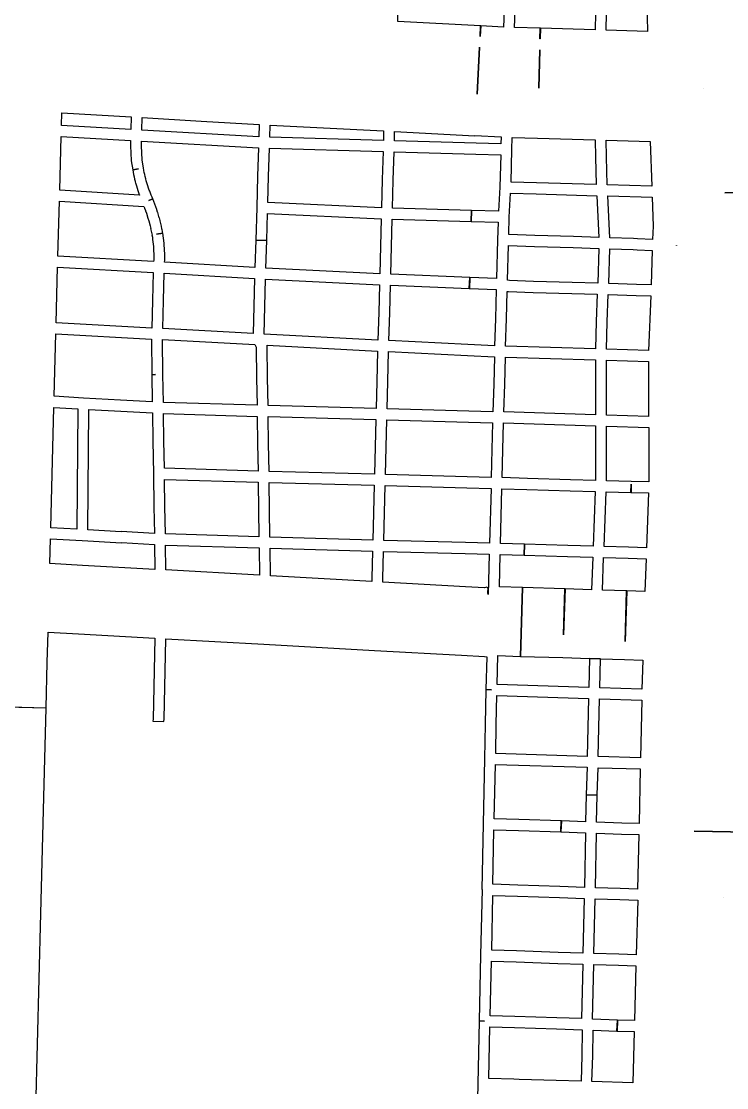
# Model space of a CAD drawing. Extents: x 0 to 1129, y 203 to 1017.
# Drawn here: x 450.1 to 522.6, y 424.4 to 533.9 of the extents above; entities that cross this region are included whole.
import ezdxf

# ---------------------------------------------------------------- set-up
doc = ezdxf.new("R2010")
doc.units = 0
doc.layers.get('0').update_dxf_attribs({"linetype": 'CONTINUOUS'})

msp = doc.modelspace()

# ---------------------------------------------------------------- linework, layer by layer
at = {"color": 1}
for points in [[(488.942956, 538.40231), (497.303778, 537.964888), (499.8226, 537.851999), (499.737933, 535.029777), (499.688556, 533.287043), (497.339044, 533.42111), (497.2826, 532.327488), (497.268602, 532.327488), (497.325046, 533.42111), (488.816023, 533.858532), (488.865424, 535.601266), (488.942956, 538.40231)], [(500.951489, 537.802554), (509.234734, 537.54151), (509.135933, 534.733376), (509.700378, 534.712153), (509.135933, 534.726151), (509.093622, 533.004595), (503.484444, 533.173929), (503.449178, 532.09444), (503.420956, 532.09444), (503.449178, 533.173929), (500.810378, 533.251551), (500.866822, 534.994262), (500.951489, 537.802554)], [(510.363622, 537.513287), (514.35, 537.393332), (514.455845, 532.842487), (510.222511, 532.96951), (510.264822, 534.698109), (510.363622, 537.513287)], [(497.212067, 531.21271), (497.219066, 531.21271), (496.958022, 526.407865), (497.212067, 531.21271)], [(503.392734, 530.965777), (503.413957, 530.965777), (503.294001, 527.028754), (503.392734, 530.965777)], [(520.234333, 527.021778), (520.241332, 527.021778), (520.241332, 527.014779), (520.234333, 527.014779), (520.234333, 527.021778)], [(454.293111, 524.481936), (461.440378, 524.058602), (461.405111, 522.767425), (454.257845, 523.197825), (454.293111, 524.481936)], [(462.569266, 523.995227), (468.622956, 523.635382), (468.622956, 523.642381), (474.570778, 523.282559), (474.528444, 522.012559), (462.534, 522.704004), (462.569266, 523.995227)], [(475.6926, 523.22634), (487.362511, 522.633674), (487.334289, 521.645896), (475.657333, 521.970452), (475.6926, 523.22634)], [(488.4914, 522.577229), (496.739333, 522.139785), (496.739333, 522.153783), (499.427489, 522.005605), (499.41349, 521.30005), (496.852313, 521.377672), (488.463268, 521.617561), (488.4914, 522.577229)], [(454.229622, 522.062162), (461.376889, 521.638829), (461.376889, 521.52594), (461.376889, 521.511942), (461.355666, 521.166209), (461.355666, 521.130919), (461.355666, 521.102697), (461.433288, 519.606919), (461.433288, 519.578697), (461.447286, 519.550475), (461.588398, 518.633275), (462.188131, 518.724986), (461.595464, 518.626209), (461.630731, 518.38632), (461.630731, 518.379321), (461.673064, 518.160587), (461.673064, 518.146589), (461.680063, 518.13959), (461.722374, 517.920879), (461.722374, 517.91388), (461.778818, 517.681058), (461.778818, 517.674058), (461.84233, 517.455325), (461.84233, 517.441327), (461.891707, 517.215549), (461.898706, 517.215549), (461.898706, 517.20855), (461.962218, 516.982772), (461.962218, 516.975773), (462.032751, 516.757039), (462.032751, 516.75004), (462.103329, 516.524263), (462.103329, 516.517263), (462.110328, 516.517263), (462.180884, 516.29853), (462.180884, 516.291531), (462.26555, 516.065753), (462.272549, 516.058754), (462.279548, 516.037531), (454.095104, 516.531397), (454.229622, 522.062162)], [(462.505778, 521.589564), (474.500222, 520.891076), (474.415556, 517.984187), (474.323845, 514.780942), (474.232111, 511.429564), (475.361, 511.401342), (475.4386, 514.16712), (487.1226, 513.616787), (487.037933, 510.794564), (486.9674, 507.972342), (475.269266, 508.550898), (475.361, 511.394275), (474.232111, 511.429564), (474.147444, 508.614409), (464.862333, 509.157676), (464.876332, 509.348187), (464.876332, 509.355186), (464.876332, 509.362185), (464.876332, 509.552696), (464.876332, 509.559695), (464.876332, 509.806651), (464.876332, 509.81365), (464.876332, 509.820649), (464.876332, 510.067583), (464.876332, 510.081807), (464.862333, 510.32874), (464.862333, 510.335739), (464.848335, 510.582672), (464.848335, 510.589671), (464.834337, 510.836604), (464.834337, 510.843603), (464.834337, 510.857602), (464.813114, 511.104557), (464.813114, 511.111556), (464.784892, 511.358512), (464.784892, 511.365511), (464.749602, 511.612467), (464.749602, 511.619466), (464.714313, 511.866422), (464.714313, 511.88042), (464.679047, 512.127353), (464.015825, 512.021531), (464.679047, 512.141487), (464.657824, 512.275531), (464.601379, 512.557753), (464.59438, 512.557753), (464.59438, 512.564753), (464.537936, 512.846975), (464.530937, 512.853974), (464.467425, 513.129152), (464.467425, 513.136151), (464.39687, 513.411329), (464.39687, 513.418328), (464.326314, 513.70055), (464.319315, 513.714548), (464.241715, 513.98266), (464.241715, 513.996658), (464.164116, 514.264769), (464.149892, 514.278767), (464.072292, 514.539834), (464.065293, 514.546833), (464.065293, 514.553832), (463.973582, 514.821966), (463.973582, 514.828965), (463.966583, 514.828965), (463.867782, 515.097076), (463.867782, 515.104075), (463.76196, 515.379231), (463.76196, 515.38623), (463.656138, 515.64023), (463.232805, 515.477941), (463.649071, 515.661385), (463.578516, 515.837785), (463.571517, 515.844784), (463.48685, 516.04234), (463.479851, 516.049339), (463.409295, 516.23985), (463.402296, 516.23985), (463.402296, 516.253849), (463.331718, 516.451404), (463.324719, 516.451404), (463.324719, 516.465402), (463.254163, 516.655914), (463.254163, 516.662913), (463.183608, 516.867513), (463.183608, 516.874512), (463.113052, 517.079134), (463.113052, 517.086133), (463.049541, 517.290733), (463.049541, 517.297732), (462.986052, 517.502354), (462.986052, 517.509354), (462.936652, 517.713953), (462.936652, 517.720953), (462.880208, 517.932619), (462.880208, 517.946617), (462.83083, 518.144173), (462.83083, 518.158171), (462.781452, 518.355727), (462.781452, 518.37695), (462.739097, 518.58155), (462.739097, 518.588549), (462.70383, 518.807282), (462.562719, 519.660993), (462.562719, 519.667992), (462.485097, 521.100259), (462.485097, 521.135548), (462.485097, 521.16377), (462.50632, 521.460103), (462.50632, 521.467103), (462.50632, 521.481327), (462.505778, 521.589564)], [(500.556378, 521.963407), (503.159889, 521.892829), (509.093622, 521.709407), (509.135933, 519.938452), (509.206511, 517.116229), (503.047, 517.299674), (500.450556, 517.377274), (500.528155, 520.714563), (500.556378, 521.963407)], [(510.222511, 521.674118), (514.752155, 521.533007), (514.9074, 516.946896), (510.3354, 517.080963), (510.264822, 519.966674), (510.222511, 521.674118)], [(526.062222, 521.208), (526.965333, 521.179778), (526.739556, 513.199933), (526.330333, 513.214157), (526.224511, 516.403268), (522.421556, 516.276246), (526.224511, 516.410313), (526.062222, 521.208)], [(475.629111, 520.841066), (487.306067, 520.51651), (487.2214, 517.630777), (487.150822, 514.745066), (475.466822, 515.295399), (475.544444, 517.941221), (475.629111, 520.841066)], [(488.434956, 520.488175), (496.816956, 520.248286), (499.385178, 520.170664), (499.307556, 516.840442), (499.166444, 514.378064), (496.393622, 514.469775), (496.358333, 513.340886), (499.117044, 513.25622), (499.067667, 511.457064), (499.067667, 511.450065), (498.961845, 507.470732), (496.210155, 507.583621), (496.167845, 506.454732), (498.933622, 506.341843), (498.848956, 503.357354), (498.764289, 500.556287), (496.026734, 500.697398), (487.905778, 501.099576), (487.990444, 503.950021), (488.068067, 506.793398), (496.153711, 506.454732), (496.210155, 507.583621), (488.096289, 507.922287), (488.166822, 510.765687), (488.251489, 513.573799), (496.358333, 513.340954), (496.386556, 514.469843), (488.279711, 514.702687), (488.350289, 517.588421), (488.434956, 520.488175)], [(500.401178, 516.248069), (503.018778, 516.170469), (509.248822, 515.97998), (509.453444, 511.683135), (506.878155, 511.774869), (502.898822, 511.901846), (500.210667, 511.986513), (500.260067, 513.778647), (500.401178, 516.248069)], [(510.377711, 515.951758), (514.949711, 515.817691), (515.048511, 512.854358), (514.992067, 511.499691), (513.432778, 511.549091), (513.016511, 511.570314), (510.582333, 511.647914), (510.377711, 515.951758)], [(454.067333, 515.401402), (462.7386, 514.886358), (462.809178, 514.717024), (462.809178, 514.710025), (462.907933, 514.456025), (462.907933, 514.441801), (462.9926, 514.194868), (462.9926, 514.187869), (463.084333, 513.933869), (463.084333, 513.92687), (463.154889, 513.679914), (463.232511, 513.411826), (463.232511, 513.404826), (463.303044, 513.150826), (463.303044, 513.136828), (463.373622, 512.875784), (463.366623, 512.875784), (463.437179, 512.60765), (463.43018, 512.60765), (463.493668, 512.346606), (463.493668, 512.339607), (463.543069, 512.064429), (463.571291, 511.944496), (463.557067, 511.944496), (463.606467, 511.718718), (463.606467, 511.704494), (463.634689, 511.478716), (463.634689, 511.471717), (463.669956, 511.245939), (463.669956, 511.231941), (463.68418, 511.006163), (463.68418, 510.999164), (463.712402, 510.766342), (463.712402, 510.759343), (463.7264, 510.526498), (463.7264, 510.519499), (463.733399, 510.293722), (463.733399, 510.279723), (463.747398, 510.053946), (463.747398, 510.046946), (463.747398, 509.807058), (463.747398, 509.800058), (463.747398, 509.574281), (463.747398, 509.560057), (463.747398, 509.411901), (463.747398, 509.390678), (463.733399, 509.214301), (453.912066, 509.778745), (454.067333, 515.401402)], [(500.182444, 510.857489), (502.856511, 510.772822), (506.835845, 510.645845), (509.460511, 510.554111), (509.347622, 506.991044), (506.722956, 507.061622), (502.743622, 507.174511), (500.288289, 507.259178), (500.090734, 507.315622), (500.182444, 510.857489)], [(510.5894, 510.518822), (512.988289, 510.441222), (513.390444, 510.419999), (514.949711, 510.370599), (514.836822, 506.835777), (513.341044, 506.878088), (510.476511, 506.962754), (510.5894, 510.518822)], [(517.4474, 510.892778), (517.454399, 510.892778), (517.454399, 510.850444), (517.4474, 510.850444), (517.4474, 510.892778)], [(453.876822, 508.649089), (463.684067, 508.084644), (463.606444, 505.2342), (463.542956, 502.376711), (453.728667, 502.912933), (453.876822, 508.649089)], [(464.812956, 508.0282), (474.112155, 507.484933), (474.027489, 504.627422), (473.956956, 501.833422), (464.671845, 502.334355), (464.735333, 505.205977), (464.812956, 508.0282)], [(475.241044, 507.421444), (486.939178, 506.842889), (486.861556, 503.9854), (486.776889, 501.156111), (475.085845, 501.777), (475.156378, 504.599222), (475.241044, 507.421444)], [(500.055444, 506.151512), (500.076668, 506.144513), (500.133112, 506.130515), (500.20369, 506.130515), (502.708401, 506.045848), (506.687734, 505.932959), (509.305334, 505.862381), (509.206579, 503.054293), (509.121912, 500.246159), (499.893246, 500.521337), (499.977912, 503.329448), (500.055444, 506.151512)], [(510.434155, 505.834069), (513.312822, 505.749402), (514.801556, 505.707091), (514.582822, 500.083802), (510.250734, 500.217846), (510.3354, 503.02598), (510.434155, 505.834069)], [(453.700444, 501.784202), (463.528822, 501.262069), (463.550045, 497.614358), (463.923978, 497.614358), (463.550045, 497.607359), (463.599445, 494.813359), (460.325668, 494.99678), (460.325668, 494.982782), (456.536823, 495.20856), (453.531156, 495.391982), (453.700444, 501.784202)], [(464.657711, 501.205624), (474.133333, 500.697624), (474.260333, 500.429536), (474.309711, 497.254513), (474.359111, 494.46758), (464.735333, 494.763913), (464.678889, 497.621402), (464.657711, 501.205624)], [(475.389222, 500.627091), (486.748667, 500.027358), (486.678111, 496.915846), (486.600511, 494.128913), (475.488, 494.432291), (475.4386, 497.268647), (475.389222, 500.56358), (475.389222, 500.627091)], [(487.877556, 499.970913), (495.963222, 499.568735), (498.736067, 499.434691), (498.665489, 496.619536), (498.587889, 493.811402), (496.1114, 493.874913), (487.7294, 494.100691), (487.807, 496.894691), (487.877556, 499.970913)], [(499.864956, 499.392425), (509.107711, 499.117247), (509.107711, 496.295025), (509.107711, 493.493981), (499.716778, 493.783247), (499.794378, 496.591381), (499.864956, 499.392425)], [(510.2366, 499.081936), (514.5546, 498.954936), (514.582822, 493.331647), (510.2366, 493.465714), (510.2366, 496.29498), (510.2366, 499.081936)], [(453.495845, 494.256026), (455.937044, 494.114915), (455.866511, 481.739471), (453.171266, 481.901737), (453.495845, 494.256026)], [(457.065933, 494.044359), (460.353845, 493.860915), (460.353845, 493.867914), (463.620556, 493.677425), (463.669933, 490.819914), (463.719333, 487.440314), (463.768734, 484.060714), (463.818111, 481.309025), (460.396155, 481.506581), (460.396155, 481.492583), (456.9954, 481.676004), (457.065933, 494.044359)], [(464.749444, 493.628093), (474.373222, 493.331737), (474.415556, 490.502471), (474.464956, 487.708471), (464.841178, 487.997737), (464.798822, 490.834093), (464.749444, 493.628093)], [(475.502111, 493.303515), (486.572289, 493.000137), (486.501711, 490.192026), (486.424111, 487.383915), (475.593845, 487.680248), (475.544444, 490.516582), (475.502111, 493.303515)], [(487.701178, 492.971915), (496.083178, 492.746137), (498.559667, 492.682626), (498.482067, 489.916848), (498.418556, 487.066404), (495.949111, 487.129915), (487.553, 487.355693), (487.6306, 490.163804), (487.701178, 492.971915)], [(499.688556, 492.654404), (509.107711, 492.365137), (509.11471, 489.578182), (509.11471, 486.741871), (506.567643, 486.819471), (502.122666, 486.953515), (499.547377, 487.038182), (499.610888, 489.881582), (499.688556, 492.654404)], [(510.2366, 492.33696), (514.589889, 492.202893), (514.596888, 486.614893), (512.790666, 486.636116), (510.243599, 486.713739), (510.243599, 489.578272), (510.2366, 492.33696)], [(464.855266, 486.861849), (474.479044, 486.579627), (474.5214, 483.75036), (474.556667, 480.970449), (464.947, 481.259738), (464.897622, 484.074893), (464.855266, 486.861849)], [(475.607933, 486.551405), (486.395889, 486.255071), (486.332378, 483.44696), (486.332378, 483.439961), (486.261845, 480.631827), (475.685556, 480.935228), (475.650289, 483.771561), (475.607933, 486.551405)], [(487.524778, 486.226962), (495.920889, 486.001184), (498.390333, 485.937673), (498.242155, 480.321451), (495.779778, 480.384962), (487.390734, 480.603673), (487.461266, 483.418851), (487.524778, 486.226962)], [(512.783667, 486.353849), (512.776668, 485.507182), (514.58289, 485.485959), (514.357112, 479.834471), (512.515623, 479.890915), (510.003846, 479.968537), (510.222579, 485.58476), (512.755512, 485.507137), (512.783667, 486.353849)], [(499.519222, 485.902406), (502.080378, 485.824784), (506.5254, 485.69074), (509.093622, 485.61314), (508.874889, 480.003962), (506.285489, 480.081584), (501.840511, 480.215629), (501.798155, 479.08674), (506.243178, 478.952695), (508.832556, 478.875073), (508.705556, 475.53074), (506.003266, 475.622473), (505.848067, 470.916406), (505.989178, 475.622473), (501.635889, 475.749451), (501.424222, 468.693895), (505.777489, 468.566918), (508.493889, 468.482251), (508.493889, 468.468027), (509.312333, 468.461028), (509.622778, 468.44703), (512.099266, 468.36943), (512.099266, 468.383428), (513.969, 468.319939), (513.898444, 465.335428), (509.559266, 465.469495), (509.622778, 468.446939), (508.493889, 468.468162), (508.430378, 465.511896), (499.018289, 465.808229), (499.088822, 468.771563), (501.417178, 468.69394), (501.635889, 475.749496), (499.258155, 475.827118), (499.342822, 479.164385), (501.798155, 479.086785), (501.826378, 480.215674), (499.371044, 480.293274), (499.519222, 485.902406)], [(453.143044, 480.773119), (456.402734, 480.58263), (460.424378, 480.356853), (460.424378, 480.370851), (463.832222, 480.173295), (463.874556, 477.619184), (456.416822, 478.035451), (453.079556, 478.225962), (453.143044, 480.773119)], [(464.961111, 480.124008), (474.570778, 479.834742), (474.620155, 477.033697), (465.003444, 477.562853), (464.961111, 480.124008)], [(475.699667, 479.806519), (486.233622, 479.503119), (486.163044, 476.709119), (486.156045, 476.39163), (475.749089, 476.977253), (475.749089, 477.012519), (475.699667, 479.806519)], [(487.362511, 479.474897), (495.744511, 479.256186), (498.213933, 479.192675), (498.108111, 475.058142), (498.079889, 475.213341), (498.108111, 475.714297), (497.981111, 475.728295), (497.974112, 475.78474), (497.713045, 475.742406), (495.772779, 475.848251), (487.284934, 476.328029), (487.291933, 476.680784), (487.362511, 479.474897)], [(509.961444, 478.839919), (512.480289, 478.762297), (514.314734, 478.705853), (514.180667, 475.368586), (512.325044, 475.425031), (512.155711, 470.218008), (512.303889, 475.425031), (509.8274, 475.495564), (509.961444, 478.839919)], [(451.633246, 422.177035), (452.155334, 442.299479), (452.564579, 458.202702), (452.698623, 463.395591), (441.409734, 463.691924), (441.27569, 458.491991), (440.880579, 443.15319), (439.377734, 443.195546), (439.709334, 455.690924), (439.95629, 465.300591), (440.019779, 468.052257), (441.515556, 467.953479), (441.409734, 463.691924), (452.698623, 463.409702), (452.811512, 468.066368), (452.889044, 471.177564)], [(452.889044, 471.177564), (456.021711, 471.001186), (463.8534, 470.563742), (463.677, 462.266408), (463.670001, 462.033564), (464.79889, 462.005341), (464.805889, 462.238186), (464.982289, 470.507297), (475.043489, 469.942853), (486.431178, 469.307853), (495.370556, 468.806897), (497.705933, 468.672853), (497.952889, 468.658854), (497.875266, 465.279232), (498.446778, 465.265234), (498.439779, 465.258235), (497.875334, 465.265234), (497.797734, 461.737456), (497.727179, 458.195545), (497.649556, 454.823012), (497.579023, 451.499834), (497.437912, 444.754722), (497.466135, 444.754722), (497.317957, 438.016656), (497.169779, 431.271545), (497.734223, 431.257546), (497.734223, 431.250547), (497.169779, 431.257546), (497.035734, 424.836968), (496.90169, 418.585769)], [(498.990067, 464.67259), (508.402155, 464.376234), (508.338667, 461.405856), (508.282222, 458.435479), (498.870111, 458.731789), (498.926556, 461.709256), (498.990067, 464.67259)], [(509.531044, 464.340967), (513.870222, 464.2069), (513.729111, 458.266145), (509.411111, 458.407256), (509.467556, 461.377634), (509.531044, 464.340967)], [(498.841889, 457.603239), (508.254, 457.306928), (508.176378, 454.498795), (509.305266, 454.470572), (509.382889, 457.271639), (513.707933, 457.137595), (513.595044, 451.535461), (511.824111, 451.591906), (509.241778, 451.683639), (509.305266, 454.463528), (508.176378, 454.498795), (508.112889, 451.725973), (505.615222, 451.810639), (505.572889, 450.68175), (508.112889, 450.597084), (507.992956, 444.987906), (505.467044, 445.072572), (501.142, 445.213684), (498.580822, 445.29835), (498.693711, 450.893417), (501.219622, 450.815817), (505.551711, 450.674706), (505.587, 451.803595), (501.261933, 451.944706), (498.721933, 452.029373), (498.778378, 454.809239), (498.841889, 457.603239)], [(524.989778, 456.77775), (529.434778, 456.629595), (538.931556, 456.326195), (538.734, 443.95075), (536.067, 444.042484), (529.138444, 444.268262), (524.735778, 444.402306), (524.862778, 450.653528), (519.246556, 450.759373), (519.246556, 450.766372), (524.862778, 450.653483), (524.989778, 456.77775)], [(509.241778, 450.553554), (511.788822, 450.46182), (513.573889, 450.405376), (513.453933, 444.803287), (511.661845, 444.859732), (509.121845, 444.944398), (509.241778, 450.553554)], [(498.580822, 444.168265), (501.099667, 444.083598), (505.424734, 443.942487), (507.964734, 443.85782), (507.837711, 438.234554), (505.304778, 438.312176), (500.993845, 438.467376), (498.460889, 438.544998), (498.580822, 444.168265)], [(509.093622, 443.81551), (511.619489, 443.730843), (513.461, 443.667332), (513.2846, 438.051109), (511.520734, 438.114621), (508.9666, 438.19222), (509.093622, 443.81551)], [(522.2734, 443.963665), (522.280399, 443.963665), (522.280399, 443.935443), (522.2734, 443.935443), (522.2734, 443.963665)], [(498.432667, 437.416177), (500.958556, 437.338555), (505.269489, 437.183355), (507.809489, 437.105733), (507.6966, 431.510688), (505.163667, 431.595355), (500.852734, 431.722332), (498.312734, 431.799955), (498.432667, 437.416177)], [(508.938378, 437.063399), (511.478378, 436.985799), (513.249333, 436.922288), (513.115266, 431.313133), (511.372556, 431.369577), (511.337266, 430.240688), (513.087044, 430.184244), (512.967111, 424.913733), (508.762, 425.047799), (508.832556, 427.693622), (508.896067, 430.226555), (508.896067, 430.282999), (508.896067, 430.325355), (508.896067, 430.332354), (511.330222, 430.240643), (511.372556, 431.369532), (508.825489, 431.468287), (508.938378, 437.063399)], [(498.284511, 430.671111), (500.817444, 430.593489), (505.128378, 430.466511), (507.753044, 430.374778), (507.767268, 430.261889), (507.767268, 430.247891), (507.703757, 427.722002), (507.640246, 425.083224), (505.086157, 425.160846), (501.26909, 425.28078), (500.718757, 425.294778), (498.178757, 425.372378), (498.284511, 430.671111)]]:
    msp.add_lwpolyline(points, dxfattribs=at)

doc.saveas('drawing.dxf')
